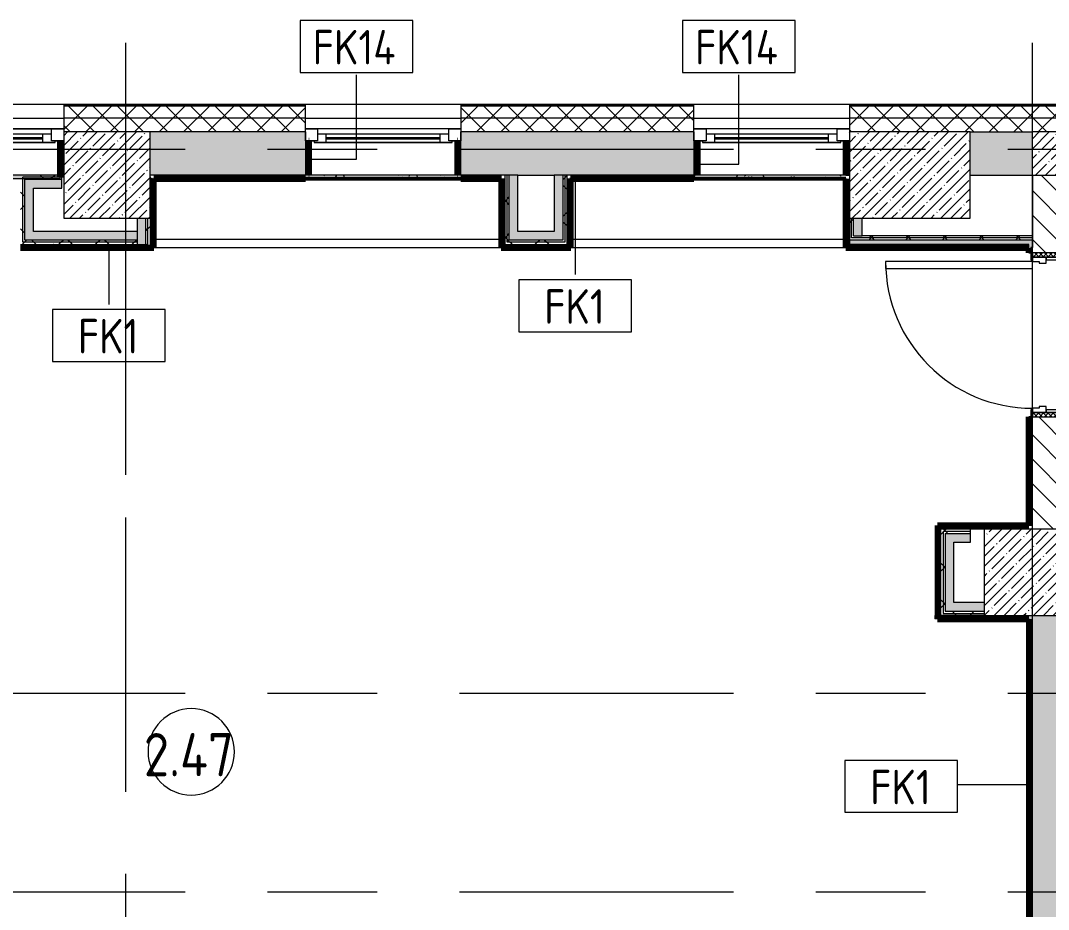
# Model space of a CAD drawing. Header units: millimetres. Extents: x 81731 to 272849, y -8553 to 29000.
# Drawn here: x 115350 to 121303, y 16898 to 22045 of the extents above; entities that cross this region are included whole.
import ezdxf

# ---------------------------------------------------------------- set-up
doc = ezdxf.new("R2010")
doc.units = ezdxf.units.MM
doc.linetypes.add('Осевая', pattern=[3175, 635, -476.25, 1587.5, -476.25])
for name, color, linetype, lineweight in [('A-AREA-IDEN', 7, 'Continuous', 9), ('A-DOOR', 7, 'Continuous', 9), ('A-DOOR-1', 7, 'Continuous', 13), ('A-DOOR-FRAM', 7, 'Continuous', 13), ('A-DOOR-FRAM-1', 7, 'Continuous', 9), ('A-GLAZ', 7, 'Continuous', 9), ('A-GLAZ-1', 7, 'Continuous', 13), ('A-WALL', 7, 'Continuous', 9), ('A-WALL-IDEN', 7, 'Continuous', 9), ('I-WALL', 7, 'Continuous', 9), ('S-COLS', 7, 'Continuous', 9), ('Оси', 7, 'Continuous', 9), ('Оси-2', 7, 'Осевая', 9)]:
    doc.layers.add(name, color=color, linetype=linetype, lineweight=lineweight)
for name, color, linetype, lineweight, true_color in [('A-WALL-1', 7, 'Continuous', 9, 0xc0c0c0), ('A-WALL-2', 7, 'Continuous', 9, 0xff80c0), ('I-WALL-17', 7, 'Continuous', 80, 0xffd2ff), ('I-WALL-4', 7, 'Continuous', 9, 0xc0c0c0), ('I-WALL-7', 7, 'Continuous', 80, 0xff80c0), ('I-WALL-9', 7, 'Continuous', 53, 0xff80c0), ('S-WALL-ANLY', 7, 'Continuous', 13, 0x008040), ('S-WALL-ANLY-1', 7, 'Continuous', 5, 0x008040)]:
    doc.layers.add(name, color=color, linetype=linetype, lineweight=lineweight, true_color=true_color)
doc.styles.add('GOST Common', font='GOST_Common.ttf', dxfattribs={"width": 0.9, "height": 250})
doc.styles.add('GOST Common_1', font='GOST_Common.ttf', dxfattribs={"width": 0.9, "height": 200})
pattern_1 = [(45, (0, 0), (-57.024626, 57.024626), []), (45, (57.025, 0), (-57.024626, 57.024626), [100.806, -20.161, 3.353, -16.808])]
pattern_2 = [(0, (0, 0), (121.92, 30.48), [10.058, -81.382, 10.058, -81.382, -487.68]), (0, (0, 0), (121.92, 30.48), [-182.88, 10.058, -172.822, 10.058, -81.382, -213.36]), (0, (0, 0), (121.92, 30.48), [-457.2, 10.058, -50.902, 10.058, -142.342]), (120, (45.72, 15.24), (-87.356454, 90.345817), [10.058, -81.382, 10.058, -81.382, -487.68]), (120, (45.72, 15.24), (-87.356454, 90.345817), [-182.88, 10.058, -172.822, 10.058, -81.382, -213.36]), (120, (45.72, 15.24), (-87.356454, 90.345817), [-457.2, 10.058, -50.902, 10.058, -142.342]), (240, (60.96, 76.2), (-34.563546, -120.825817), [10.058, -81.382, 10.058, -81.382, -487.68]), (240, (60.96, 76.2), (-34.563546, -120.825817), [-182.88, 10.058, -172.822, 10.058, -81.382, -213.36]), (240, (60.96, 76.2), (-34.563546, -120.825817), [-457.2, 10.058, -50.902, 10.058, -142.342])]
pattern_3 = [(45, (0, 0), (-106.06602, 106.06602), []), (135, (0, 0), (-106.06602, -106.06602), [])]

# ---------------------------------------------------------------- blocks, each defined once
blk = doc.blocks.new('120_Окно_СКБ_1Ст - 120_Окно_СКБ_1Ст 900х2500_h_ с форточкой-V10-План отделки стен 2 этажа в осях 23-33')
at = {"layer": 'A-GLAZ'}
for p, q in [((450, -57), (-450, -57)), ((-330, -107), (330, -107)), ((330, -117), (-330, -117)), ((-430, -127), (-400, -127)), ((400, -127), (430, -127))]:
    blk.add_line(p, q, dxfattribs=at)
at = {"layer": 'A-GLAZ-1'}
for p, q in [((-450, -127), (-450, -57)), ((-450, -57), (-380, -57)), ((-380, -57), (-380, -127)), ((380, -127), (380, -57)), ((380, -57), (450, -57)), ((450, -57), (450, -127)), ((380, -87), (-380, -87)), ((-380, -87), (-380, -127)), ((-330, -137), (-330, -87)), ((330, -137), (330, -87)), ((380, -127), (380, -87)), ((-380, -127), (-450, -127)), ((-380, -127), (-400, -127)), ((-400, -127), (-400, -137)), ((-400, -137), (400, -137)), ((400, -137), (-400, -137)), ((450, -127), (380, -127)), ((400, -127), (380, -127)), ((400, -137), (400, -127))]:
    blk.add_line(p, q, dxfattribs=at)
blk = doc.blocks.new('110_Дверь_СКБ_1Ст_Внутренняя1 - Д-8 950x2100h_охрана-31784688-План отделки стен 2 этажа в осях 23-33')
at = {"layer": 'A-DOOR'}
h = blk.add_hatch(dxfattribs=at)
h.set_pattern_fill('FP_6', color=256, style=0, pattern_type=2)
h.set_pattern_definition([(135, (1826.41, 164.685), (-14.14214, -14.14214), []), (225, (1826.41, 164.685), (14.14214, -14.14214), [])])
h.paths.add_polyline_path([(487.5, 100), (462.5, 100), (462.5, -100), (487.5, -100)])
at = {"layer": 'A-DOOR-FRAM-1'}
h = blk.add_hatch(dxfattribs=at)
h.set_pattern_fill('FP_7', color=256, style=0, pattern_type=2)
h.set_pattern_definition([(45, (-296.384, 164.685), (-14.1421, 14.1421), []), (135, (-296.384, 164.685), (-14.1421, -14.1421), [])])
h.paths.add_polyline_path([(-437.5, 100), (-462.5, 100), (-462.5, -100), (-437.5, -100)])
at = {"layer": 'A-DOOR'}
blk.add_arc((437.5, 100), 850, 90, 180, dxfattribs=at)
at = {"layer": 'A-DOOR-1'}
for p, q in [((437.5, 950), (397.5, 950)), ((397.5, 950), (397.5, 100)), ((437.5, 100), (437.5, 950)), ((397.5, 100), (437.5, 100))]:
    blk.add_line(p, q, dxfattribs=at)
at = {"layer": 'A-DOOR-FRAM'}
for p, q in [((-422.5, 108), (-492.5, 108)), ((-492.5, 108), (-492.5, 100)), ((-492.5, 100), (-422.5, 100)), ((-437.5, 100), (-462.5, 100)), ((-462.5, 100), (-462.5, -100)), ((-412.5, 100), (-437.5, 100)), ((-437.5, 100), (-437.5, 20)), ((-437.5, -100), (-437.5, 100)), ((-422.5, 100), (-437.5, 100)), ((-437.5, 100), (-437.5, 99)), ((-437.5, 99), (-422.5, 99)), ((-422.5, 100), (-422.5, 108)), ((-422.5, 99), (-422.5, 100)), ((-412.5, 60), (-412.5, 100)), ((-402.5, 60), (-412.5, 60)), ((-402.5, 20), (-402.5, 60)), ((437.5, 60), (427.5, 60)), ((427.5, 60), (427.5, 20)), ((437.5, 100), (437.5, 60)), ((462.5, 100), (437.5, 100)), ((517.5, 108), (447.5, 108)), ((447.5, 108), (447.5, 100)), ((462.5, 100), (447.5, 100)), ((447.5, 100), (447.5, 99)), ((447.5, 100), (517.5, 100)), ((447.5, 99), (462.5, 99)), ((462.5, 20), (462.5, 100)), ((487.5, 100), (462.5, 100)), ((462.5, 100), (462.5, -100)), ((462.5, 99), (462.5, 100)), ((487.5, -100), (487.5, 100)), ((517.5, 100), (517.5, 108)), ((-437.5, 20), (-402.5, 20)), ((-422.5, 20), (-437.5, 20)), ((-437.5, 20), (-437.5, -100)), ((-422.5, -100), (-422.5, 20)), ((427.5, 20), (462.5, 20)), ((462.5, 20), (447.5, 20)), ((447.5, 20), (447.5, -100)), ((462.5, -100), (462.5, 20)), ((-422.5, -100), (-492.5, -100)), ((-492.5, -100), (-492.5, -108)), ((-492.5, -108), (-422.5, -108)), ((-462.5, -100), (-437.5, -100)), ((-437.5, -100), (-422.5, -100)), ((-422.5, -108), (-422.5, -100)), ((447.5, -100), (462.5, -100)), ((517.5, -100), (447.5, -100)), ((447.5, -100), (447.5, -108)), ((447.5, -108), (517.5, -108)), ((462.5, -100), (487.5, -100)), ((517.5, -108), (517.5, -100))]:
    blk.add_line(p, q, dxfattribs=at)
blk = doc.blocks.new('120_Окно_СКБ_2Ст_Фрамуга сверху - 120_Окно_СКБ_2Ст_2300х2500_h_ ДОО-23103760-План отделки стен 2 этажа в осях 23-33')
at = {"layer": 'A-GLAZ'}
for p, q in [((1150, -57), (-1150, -57)), ((-1080, -57), (1080, -57)), ((-1030, -107), (470, -107)), ((470, -117), (-1030, -117)), ((640, -107), (1030, -107)), ((1030, -117), (640, -117)), ((-1130, -127), (-1100, -127)), ((540, -127), (570, -127)), ((540, -127), (570, -127)), ((1100, -127), (1130, -127))]:
    blk.add_line(p, q, dxfattribs=at)
at = {"layer": 'A-GLAZ-1'}
for p, q in [((-1150, -127), (-1150, -57)), ((-1150, -57), (-1080, -57)), ((-1080, -57), (-1080, -127)), ((520, -127), (520, -57)), ((520, -57), (590, -57)), ((590, -57), (590, -127)), ((1080, -127), (1080, -57)), ((1080, -57), (1150, -57)), ((1150, -57), (1150, -127)), ((520, -87), (-1080, -87)), ((-1080, -87), (-1080, -127)), ((-1030, -137), (-1030, -87)), ((470, -137), (470, -87)), ((520, -127), (520, -87)), ((1080, -87), (590, -87)), ((590, -87), (590, -127)), ((640, -137), (640, -87)), ((1030, -137), (1030, -87)), ((1080, -127), (1080, -87)), ((-1080, -127), (-1150, -127)), ((-1080, -127), (-1100, -127)), ((-1100, -127), (-1100, -137)), ((-1100, -137), (540, -137)), ((540, -137), (-1100, -137)), ((590, -127), (520, -127)), ((540, -127), (520, -127)), ((540, -137), (540, -127)), ((590, -127), (570, -127)), ((570, -127), (570, -137)), ((570, -137), (1100, -137)), ((1100, -137), (570, -137)), ((1150, -127), (1080, -127)), ((1100, -127), (1080, -127)), ((1100, -137), (1100, -127))]:
    blk.add_line(p, q, dxfattribs=at)
blk = doc.blocks.new('BSC_Колонна _Прямоугольная - 700х500-23282984-План отделки стен 2 этажа в осях 23-33')
at = {"layer": 'S-COLS'}
h = blk.add_hatch(dxfattribs=at)
h.set_pattern_fill('FP_31', color=256, style=0, pattern_type=2)
h.set_pattern_definition([(45, (-120500, -21150), (-57.024626, 57.024626), []), (45, (-120442.975, -21150), (-57.024626, 57.024626), [100.806, -20.161, 3.353, -16.808])])
h.paths.add_polyline_path([(-350, -250), (350, -250), (350, 250), (-350, 250)])
for p, q in [((350, 250), (-350, 250)), ((-350, 250), (-350, -250)), ((350, -250), (350, 250)), ((-350, -250), (350, -250))]:
    blk.add_line(p, q, dxfattribs=at)
blk = doc.blocks.new('BSC_Колонна _Прямоугольная - 500х500-23282985-План отделки стен 2 этажа в осях 23-33')
at = {"layer": 'S-COLS'}
h = blk.add_hatch(dxfattribs=at)
h.set_pattern_fill('FP_32', color=256, style=0, pattern_type=2)
h.set_pattern_definition([(45, (-115850.45, -21150), (-57.024626, 57.024626), []), (45, (-115793.42, -21150), (-57.024626, 57.024626), [100.806, -20.161, 3.353, -16.808])])
h.paths.add_polyline_path([(-250, -250), (250, -250), (250, 250), (-250, 250), (-250, 113)])
for p, q in [((250, 250), (-250, 250)), ((-250, 250), (-250, -250)), ((250, -250), (250, 250)), ((-250, -250), (250, -250))]:
    blk.add_line(p, q, dxfattribs=at)
blk = doc.blocks.new('BSC_Колонна _Прямоугольная - 500х500-V19-План отделки стен 2 этажа в осях 23-33')
at = {"layer": 'S-COLS'}
h = blk.add_hatch(dxfattribs=at)
h.set_pattern_fill('FP_37', color=256, style=0, pattern_type=2)
h.set_pattern_definition([(45, (-121180, -18850), (-57.024626, 57.024626), []), (45, (-121122.975, -18850), (-57.024626, 57.024626), [100.806, -20.161, 3.353, -16.808])])
h.paths.add_polyline_path([(-250, -250), (250, -250), (250, 250), (-250, 250), (-250, -195.4)])
for p, q in [((250, 250), (-250, 250)), ((-250, 250), (-250, -250)), ((250, -250), (250, 250)), ((-250, -250), (250, -250))]:
    blk.add_line(p, q, dxfattribs=at)
blk = doc.blocks.new('Марка_Помещения - Номер-25198446-План отделки стен 2 этажа в осях 23-33')
at = {"layer": 'A-AREA-IDEN'}
for start, end in [(360, 180), (180, 360)]:
    blk.add_arc((0, 0), 2.5, start, end, dxfattribs=at)
blk = doc.blocks.new('М_стена_0001 - Типоразмер_без рамки-25382661-План отделки стен 2 этажа в осях 23-33')
at = {"layer": 'A-WALL-IDEN'}
for p, q in [((3.258, 1.523), (-3.273, 1.523)), ((-3.273, 1.523), (-3.273, -1.477)), ((3.258, -1.477), (3.258, 1.523)), ((-3.273, -1.477), (3.258, -1.477))]:
    blk.add_line(p, q, dxfattribs=at)

msp = doc.modelspace()

# ---------------------------------------------------------------- hatches: boundary and pattern name
at = {"layer": 'A-WALL'}
h = msp.add_hatch(dxfattribs=at)
h.set_pattern_fill('FP_1', color=256, style=0, pattern_type=2)
h.set_pattern_definition([(45, (0, 0), (-70.71068, 70.71068), []), (135, (0, 0), (-70.71068, -70.71068), [])])
h.paths.add_polyline_path([(125080, 21400), (125230, 21400), (125230, 21550), (120150.2, 21550), (120150.2, 21400), (123365.6, 21400)])
h.paths.add_polyline_path([(110436, 21400), (111250, 21400), (111250, 21550), (109950.4, 21550), (109950.4, 21400), (110350, 21400)])
h.paths.add_polyline_path([(109050.4, 21400), (109050.4, 21550), (107750.4, 21550), (107750.4, 21400), (108496.5, 21400)])
h.paths.add_polyline_path([(112150, 21400), (113300.4, 21400), (113300.4, 21550), (112150, 21550)])
h.paths.add_polyline_path([(118840.2, 21400), (119250.2, 21400), (119250.2, 21550), (117900.4, 21550), (117900.4, 21400), (118193.8, 21400)])
h.paths.add_polyline_path([(115600.4, 21400), (117000.4, 21400), (117000.4, 21550), (115600.4, 21550)])
h.paths.add_polyline_path([(102678.2, 21400), (103250.2, 21400), (103250.2, 21550), (102050, 21550), (102050, 21400)])
h.paths.add_polyline_path([(105910.6, 21400), (106850.4, 21400), (106850.4, 21550), (105550.2, 21550), (105550.2, 21400)])
h.paths.add_polyline_path([(100800, 21400), (101150, 21400), (101150, 21550), (96610, 21550), (96610, 21400), (100738.8, 21400)])
h.paths.add_polyline_path([(93304.2, 21400), (93310, 21400), (93310, 21550), (93060, 21550), (93060, 21400)])
at = {"layer": 'I-WALL'}
h = msp.add_hatch(dxfattribs=at)
h.set_pattern_fill('FP_2', color=256, style=0, pattern_type=2)
h.set_pattern_definition(pattern_1)
h.paths.add_polyline_path([(118515.5, 21150), (119250.2, 21150), (119250.2, 21400), (117900.4, 21400), (117900.4, 21150), (118503, 21150)])
h.paths.add_polyline_path([(117000.4, 21150), (117000.4, 21400), (116100.4, 21400), (116100.4, 21150), (116900.8, 21150)])
h.paths.add_polyline_path([(121210, 21150), (121210, 21400), (120850, 21400), (120850, 21150)])
h.paths.add_polyline_path([(108150, 21150), (109050.4, 21150), (109050.4, 21400), (107750.4, 21400), (107750.4, 21150), (107850.1, 21150)])
h.paths.add_polyline_path([(106557.1, 21150), (106850.4, 21150), (106850.4, 21400), (106050, 21400), (106050, 21150)])
h.paths.add_polyline_path([(109950.4, 21150), (110350, 21150), (110350, 21400), (109950.4, 21400), (109950.4, 21263)])
h.paths.add_polyline_path([(113021.9, 21150), (113300.4, 21150), (113300.4, 21400), (112150, 21400), (112150, 21150)])
h.paths.add_polyline_path([(111250, 21150), (111250, 21400), (111050, 21400), (111050, 21150)])
h.paths.add_polyline_path([(100560, 21150), (100580, 21150), (100580, 21400), (100560, 21400)])
h.paths.add_polyline_path([(103250.2, 21150), (103250.2, 21400), (102050, 21400), (102050, 21150), (103001.5, 21150)])
h.paths.add_polyline_path([(101150, 21150), (101150, 21400), (100800, 21400), (100800, 21150), (101137.5, 21150)])
h = msp.add_hatch(dxfattribs=at)
h.set_pattern_fill('FP_2', color=256, style=0, pattern_type=2)
h.set_pattern_definition(pattern_1)
h.paths.add_polyline_path([(121210, 21150), (124830, 21150), (124830, 21400), (121210, 21400)])
h = msp.add_hatch(dxfattribs=at)
h.set_pattern_fill('FP_39', color=256, style=0, pattern_type=2)
h.set_pattern_definition(pattern_2)
h.paths.add_polyline_path([(115600.4, 21140), (115600.4, 21348), (115580.4, 21348), (115580.4, 21140)])
h = msp.add_hatch(dxfattribs=at)
h.set_pattern_fill('FP_39', color=256, style=0, pattern_type=2)
h.set_pattern_definition(pattern_2)
h.paths.add_polyline_path([(117020.4, 21150), (117020.4, 21348), (117000.4, 21348), (117000.4, 21150)])
h = msp.add_hatch(dxfattribs=at)
h.set_pattern_fill('FP_39', color=256, style=0, pattern_type=2)
h.set_pattern_definition(pattern_2)
h.paths.add_polyline_path([(117880.4, 21150), (117900.4, 21150), (117900.4, 21348), (117880.4, 21348)])
h = msp.add_hatch(dxfattribs=at)
h.set_pattern_fill('FP_39', color=256, style=0, pattern_type=2)
h.set_pattern_definition(pattern_2)
h.paths.add_polyline_path([(119270.2, 21150), (119270.2, 21348), (119250.2, 21348), (119250.2, 21150)])
h = msp.add_hatch(dxfattribs=at)
h.set_pattern_fill('FP_39', color=256, style=0, pattern_type=2)
h.set_pattern_definition(pattern_2)
h.paths.add_polyline_path([(120130.2, 21150), (120150, 21150), (120150, 21348), (120130.2, 21348)])
h = msp.add_hatch(dxfattribs=at)
h.set_pattern_fill('FP_39', color=256, style=0, pattern_type=2)
h.set_pattern_definition(pattern_2)
h.paths.add_polyline_path([(111250, 21130), (115580.4, 21130), (115580.4, 21150), (111050, 21150), (111050, 21130), (111071, 21130)])
h = msp.add_hatch(dxfattribs=at)
h.set_pattern_fill('FP_40', color=256, style=0, pattern_type=2)
h.set_pattern_definition(pattern_3)
h.paths.add_polyline_path([(115362.9, 20749), (115362.9, 21150), (115350.4, 21150), (115350.4, 20749)])
h = msp.add_hatch(dxfattribs=at)
h.set_pattern_fill('FP_40', color=256, style=0, pattern_type=2)
h.set_pattern_definition(pattern_3)
h.paths.add_polyline_path([(115590.4, 21137.5), (115590.4, 21150), (115362.9, 21150), (115362.9, 21137.5), (115425.4, 21137.5)])
h = msp.add_hatch(dxfattribs=at)
h.set_pattern_fill('FP_40', color=256, style=0, pattern_type=2)
h.set_pattern_definition(pattern_3)
h.paths.add_polyline_path([(115375.4, 20761.5), (115375.4, 21137.5), (115362.9, 21137.5), (115362.9, 20761.5)])
h = msp.add_hatch(dxfattribs=at)
h.set_pattern_fill('FP_40', color=256, style=0, pattern_type=2)
h.set_pattern_definition(pattern_3)
h.paths.add_polyline_path([(115375.4, 21125), (115590.4, 21125), (115590.4, 21137.5), (115375.4, 21137.5)])
h = msp.add_hatch(dxfattribs=at)
h.set_pattern_fill('FP_39', color=256, style=0, pattern_type=2)
h.set_pattern_definition(pattern_2)
h.paths.add_polyline_path([(118135.5, 21130), (118155.5, 21130), (118155.5, 21150), (116100.4, 21150), (116100.4, 21130), (117547.3, 21130)])
h = msp.add_hatch(dxfattribs=at)
h.set_pattern_fill('FP_40', color=256, style=0, pattern_type=2)
h.set_pattern_definition(pattern_3)
h.paths.add_polyline_path([(118155.5, 20749), (118168, 20749), (118168, 21150), (118155.5, 21150)])
h = msp.add_hatch(dxfattribs=at)
h.set_pattern_fill('FP_40', color=256, style=0, pattern_type=2)
h.set_pattern_definition(pattern_3)
h.paths.add_polyline_path([(118180.5, 20761.5), (118180.5, 21150), (118168, 21150), (118168, 20761.5)])
for points in [[(118180.5, 20774), (118230.5, 20774), (118230.5, 21150), (118180.5, 21150)], [(118440.5, 20824), (118490.5, 20824), (118490.5, 21150), (118440.5, 21150)], [(115375.4, 20774), (115425.4, 20774), (115425.4, 21125), (115375.4, 21125)], [(115425.4, 21075), (115590.4, 21075), (115590.4, 21125), (115425.4, 21125)], [(116075.4, 20749), (116075.4, 20900), (116025.4, 20900), (116025.4, 20749)], [(120225, 20799), (120225, 20900), (120175, 20900), (120175, 20799)], [(115425.4, 20774), (116025.4, 20774), (116025.4, 20824), (115425.4, 20824)], [(118230.5, 20774), (118490.5, 20774), (118490.5, 20824), (118230.5, 20824)], [(120779.7, 20724), (121202, 20724), (121202, 20730), (121210, 20730), (121210, 20774), (120150, 20774), (120150, 20724)], [(120705.6, 19025), (120852, 19025), (120852, 19075), (120705.6, 19075)], [(120705.6, 18625), (120755.6, 18625), (120755.6, 19025), (120705.6, 19025), (120705.6, 18654.6)], [(120930, 18625), (120930, 18675), (120755.6, 18675), (120755.6, 18625), (120779.7, 18625)]]:
    msp.add_hatch(color=256, dxfattribs=at).paths.add_polyline_path(points)
h = msp.add_hatch(dxfattribs=at)
h.set_pattern_fill('FP_40', color=256, style=0, pattern_type=2)
h.set_pattern_definition(pattern_3)
h.paths.add_polyline_path([(118503, 20774), (118503, 21150), (118490.5, 21150), (118490.5, 20774)])
h = msp.add_hatch(dxfattribs=at)
h.set_pattern_fill('FP_40', color=256, style=0, pattern_type=2)
h.set_pattern_definition(pattern_3)
h.paths.add_polyline_path([(118503, 20761.5), (118515.5, 20761.5), (118515.5, 21150), (118503, 21150), (118503, 20774)])
h = msp.add_hatch(dxfattribs=at)
h.set_pattern_fill('FP_39', color=256, style=0, pattern_type=2)
h.set_pattern_definition(pattern_2)
h.paths.add_polyline_path([(119486.7, 21130), (120130.2, 21130), (120130.2, 21150), (118515.5, 21150), (118515.5, 21130), (118840.2, 21130)])
h = msp.add_hatch(dxfattribs=at)
h.set_pattern_fill('FP_39', color=256, style=0, pattern_type=2)
h.set_pattern_definition(pattern_2)
h.paths.add_polyline_path([(120130.2, 20799), (120150.2, 20799), (120150, 21150), (120130.2, 21150), (120130.2, 20900)])
h = msp.add_hatch(dxfattribs=at)
h.set_pattern_fill('FP_4', color=256, style=0, pattern_type=2)
h.set_pattern_definition([(135, (0, 0), (-70.71068, -70.71068), [])])
h.paths.add_polyline_path([(121210, 19100), (121410, 19100), (121410, 19750), (121210, 19750), (121210, 19120)])
h.paths.add_polyline_path([(121410, 20700), (121410, 21150), (121210, 21150), (121210, 20700)])
h = msp.add_hatch(dxfattribs=at)
h.set_pattern_fill('FP_39', color=256, style=0, pattern_type=2)
h.set_pattern_definition(pattern_2)
h.paths.add_polyline_path([(116120.4, 20729), (116120.4, 21130), (116100.4, 21130), (116100.4, 20729)])
h = msp.add_hatch(dxfattribs=at)
h.set_pattern_fill('FP_39', color=256, style=0, pattern_type=2)
h.set_pattern_definition(pattern_2)
h.paths.add_polyline_path([(118135.5, 20729), (118155.5, 20729), (118155.5, 21130), (118135.5, 21130), (118135.5, 20741.3)])
h = msp.add_hatch(dxfattribs=at)
h.set_pattern_fill('FP_39', color=256, style=0, pattern_type=2)
h.set_pattern_definition(pattern_2)
h.paths.add_polyline_path([(118515.5, 20749), (118535.5, 20749), (118535.5, 21130), (118515.5, 21130)])
h = msp.add_hatch(dxfattribs=at)
h.set_pattern_fill('FP_40', color=256, style=0, pattern_type=2)
h.set_pattern_definition(pattern_3)
h.paths.add_polyline_path([(116075.4, 20729), (116087.9, 20729), (116087.9, 20900), (116075.4, 20900), (116075.4, 20741.3)])
h = msp.add_hatch(dxfattribs=at)
h.set_pattern_fill('FP_40', color=256, style=0, pattern_type=2)
h.set_pattern_definition(pattern_3)
h.paths.add_polyline_path([(116100.4, 20729), (116100.4, 20900), (116087.9, 20900), (116087.9, 20729)])
h = msp.add_hatch(dxfattribs=at)
h.set_pattern_fill('FP_40', color=256, style=0, pattern_type=2)
h.set_pattern_definition(pattern_3)
h.paths.add_polyline_path([(120162.5, 20786.5), (120162.5, 20900), (120150, 20900), (120150, 20786.5)])
h = msp.add_hatch(dxfattribs=at)
h.set_pattern_fill('FP_40', color=256, style=0, pattern_type=2)
h.set_pattern_definition(pattern_3)
h.paths.add_polyline_path([(120175, 20799), (120175, 20900), (120162.5, 20900), (120162.5, 20799)])
h = msp.add_hatch(dxfattribs=at)
h.set_pattern_fill('FP_40', color=256, style=0, pattern_type=2)
h.set_pattern_definition(pattern_3)
h.paths.add_polyline_path([(120779.7, 20774), (121210, 20774), (121210, 20786.5), (120150, 20786.5), (120150, 20774)])
h = msp.add_hatch(dxfattribs=at)
h.set_pattern_fill('FP_40', color=256, style=0, pattern_type=2)
h.set_pattern_definition(pattern_3)
h.paths.add_polyline_path([(120162.5, 20786.5), (121210, 20786.5), (121210, 20799), (120162.5, 20799)])
h = msp.add_hatch(dxfattribs=at)
h.set_pattern_fill('FP_39', color=256, style=0, pattern_type=2)
h.set_pattern_definition(pattern_2)
h.paths.add_polyline_path([(116075.4, 20729), (116075.4, 20749), (115350.4, 20749), (115350.4, 20729), (115607.8, 20729)])
h = msp.add_hatch(dxfattribs=at)
h.set_pattern_fill('FP_40', color=256, style=0, pattern_type=2)
h.set_pattern_definition(pattern_3)
h.paths.add_polyline_path([(115425.4, 20749), (116025.4, 20749), (116025.4, 20761.5), (115362.9, 20761.5), (115362.9, 20749)])
h = msp.add_hatch(dxfattribs=at)
h.set_pattern_fill('FP_40', color=256, style=0, pattern_type=2)
h.set_pattern_definition(pattern_3)
h.paths.add_polyline_path([(115375.4, 20761.5), (116025.4, 20761.5), (116025.4, 20774), (115375.4, 20774)])
h = msp.add_hatch(dxfattribs=at)
h.set_pattern_fill('FP_39', color=256, style=0, pattern_type=2)
h.set_pattern_definition(pattern_2)
h.paths.add_polyline_path([(118535.5, 20729), (118535.5, 20749), (118155.5, 20749), (118155.5, 20729), (118193.8, 20729)])
h = msp.add_hatch(dxfattribs=at)
h.set_pattern_fill('FP_40', color=256, style=0, pattern_type=2)
h.set_pattern_definition(pattern_3)
h.paths.add_polyline_path([(118230.5, 20749), (118515.5, 20749), (118515.5, 20761.5), (118168, 20761.5), (118168, 20749), (118193.8, 20749)])
h = msp.add_hatch(dxfattribs=at)
h.set_pattern_fill('FP_40', color=256, style=0, pattern_type=2)
h.set_pattern_definition(pattern_3)
h.paths.add_polyline_path([(118230.5, 20761.5), (118503, 20761.5), (118503, 20774), (118180.5, 20774), (118180.5, 20761.5), (118193.8, 20761.5)])
h = msp.add_hatch(dxfattribs=at)
h.set_pattern_fill('FP_39', color=256, style=0, pattern_type=2)
h.set_pattern_definition(pattern_2)
h.paths.add_polyline_path([(121190, 20729), (121190, 20749), (120150.2, 20749), (120150.2, 20729), (120779.7, 20729)])
h = msp.add_hatch(dxfattribs=at)
h.set_pattern_fill('FP_39', color=256, style=0, pattern_type=2)
h.set_pattern_definition(pattern_2)
h.paths.add_polyline_path([(121210, 19120), (121210, 19720), (121202, 19720), (121202, 19750), (121190, 19750), (121190, 19120)])
h.paths.add_polyline_path([(121190, 20700), (121202, 20700), (121202, 20724), (121190, 20724)])
h = msp.add_hatch(dxfattribs=at)
h.set_pattern_fill('FP_39', color=256, style=0, pattern_type=2)
h.set_pattern_definition(pattern_2)
h.paths.add_polyline_path([(120660.6, 18600), (120680.6, 18600), (120680.6, 19121), (120659.6, 19120), (120660.6, 18654.6)])
h = msp.add_hatch(dxfattribs=at)
h.set_pattern_fill('FP_39', color=256, style=0, pattern_type=2)
h.set_pattern_definition(pattern_2)
h.paths.add_polyline_path([(120779.7, 19100), (121210, 19100), (121210, 19120), (120680.6, 19120), (120680.6, 19100)])
h = msp.add_hatch(dxfattribs=at)
h.set_pattern_fill('FP_40', color=256, style=0, pattern_type=2)
h.set_pattern_definition(pattern_3)
h.paths.add_polyline_path([(120680.6, 19087.5), (120852, 19087.5), (120852, 19100), (120680.6, 19100)])
h = msp.add_hatch(dxfattribs=at)
h.set_pattern_fill('FP_40', color=256, style=0, pattern_type=2)
h.set_pattern_definition(pattern_3)
h.paths.add_polyline_path([(120693.1, 18600), (120693.1, 19087.5), (120680.6, 19087.5), (120680.6, 18600)])
h = msp.add_hatch(dxfattribs=at)
h.set_pattern_fill('FP_40', color=256, style=0, pattern_type=2)
h.set_pattern_definition(pattern_3)
h.paths.add_polyline_path([(120852, 19075), (120852, 19087.5), (120693.1, 19087.5), (120693.1, 19075), (120779.7, 19075)])
h = msp.add_hatch(dxfattribs=at)
h.set_pattern_fill('FP_40', color=256, style=0, pattern_type=2)
h.set_pattern_definition(pattern_3)
h.paths.add_polyline_path([(120705.6, 18612.5), (120705.6, 19075), (120693.1, 19075), (120693.1, 18612.5)])
h = msp.add_hatch(dxfattribs=at)
h.set_pattern_fill('FP_39', color=256, style=0, pattern_type=2)
h.set_pattern_definition(pattern_2)
h.paths.add_polyline_path([(120779.7, 18580), (121190, 18580), (121190, 18600), (120660.6, 18600), (120660.6, 18580)])
h = msp.add_hatch(dxfattribs=at)
h.set_pattern_fill('FP_40', color=256, style=0, pattern_type=2)
h.set_pattern_definition(pattern_3)
h.paths.add_polyline_path([(120755.6, 18600), (120930, 18600), (120930, 18612.5), (120693.1, 18612.5), (120693.1, 18600)])
h = msp.add_hatch(dxfattribs=at)
h.set_pattern_fill('FP_40', color=256, style=0, pattern_type=2)
h.set_pattern_definition(pattern_3)
h.paths.add_polyline_path([(120755.6, 18612.5), (120930, 18612.5), (120930, 18625), (120705.6, 18625), (120705.6, 18612.5)])
h = msp.add_hatch(dxfattribs=at)
h.set_pattern_fill('FP_39', color=256, style=0, pattern_type=2)
h.set_pattern_definition(pattern_2)
h.paths.add_polyline_path([(121190, 13920), (121210, 13920), (121210, 18600), (121190, 18600), (121190, 14481)])
h = msp.add_hatch(dxfattribs=at)
h.set_pattern_fill('FP_2', color=256, style=0, pattern_type=2)
h.set_pattern_definition(pattern_1)
h.paths.add_polyline_path([(121210, 10600), (121430, 10600), (121430, 10825), (121210, 10825), (121210, 10770)])
h.paths.add_polyline_path([(121430, 12225), (121430, 13400), (121210, 13400), (121210, 12225), (121380, 12225)])
h.paths.add_polyline_path([(121210, 13900), (121430, 13900), (121430, 18600), (121210, 18600), (121210, 13920)])

# ---------------------------------------------------------------- linework, layer by layer
at = {"layer": 'A-WALL'}
for p, q in [((117000.4, 21553), (115600.4, 21553)), ((117000.4, 21550), (115600.4, 21550)), ((119250.2, 21553), (117900.4, 21553)), ((119250.2, 21550), (117900.4, 21550)), ((125233, 21553), (120150.2, 21553)), ((125230, 21550), (120150.2, 21550)), ((117000.4, 21400), (116100.4, 21400)), ((119250.2, 21400), (117900.4, 21400)), ((120850, 21400), (121210, 21400)), ((115362.9, 20761.5), (115362.9, 21137.5)), ((115590.4, 21137.5), (115362.9, 21137.5)), ((118230.5, 21150), (118155.5, 21150)), ((118168, 20761.5), (118168, 21150)), ((118180.5, 20774), (118180.5, 21150)), ((118515.5, 21150), (118440.5, 21150)), ((118490.5, 21150), (118490.5, 20774)), ((118503, 21150), (118503, 20761.5)), ((121210, 21150), (124830, 21150)), ((115375.4, 20774), (115375.4, 21125)), ((115590.4, 21125), (115375.4, 21125)), ((116120.4, 20729), (116120.4, 21130)), ((116075.4, 20729), (116075.4, 20900)), ((116087.9, 20729), (116087.9, 20900)), ((120162.5, 20786.5), (120162.5, 20900)), ((120175, 20799), (120175, 20900)), ((120150, 20799), (120150.2, 20799)), ((121210, 20786.5), (120162.5, 20786.5)), ((120175, 20799), (120225, 20799)), ((116025.4, 20761.5), (115362.9, 20761.5)), ((116025.4, 20774), (115375.4, 20774)), ((116025.4, 20749), (116075.4, 20749)), ((118503, 20761.5), (118168, 20761.5)), ((118490.5, 20774), (118180.5, 20774)), ((121210, 20774), (120150, 20774)), ((120150.2, 20729), (121190, 20729)), ((121202, 20724), (121189, 20724)), ((121210, 19100), (121210, 19720)), ((120680.6, 19120), (120680.6, 19121)), ((121190, 19120), (121189, 19120)), ((120659.6, 19094), (120660.6, 19094)), ((120660.6, 19094), (120660.6, 18600)), ((120693.1, 19087.5), (120693.1, 18612.5)), ((120693.1, 19087.5), (120852, 19087.5)), ((120705.6, 19075), (120705.6, 18625)), ((120705.6, 19075), (120852, 19075)), ((120693.1, 18612.5), (120930, 18612.5)), ((120705.6, 18625), (120930, 18625)), ((121190, 18580), (121190, 18579)), ((121210, 13900), (121210, 18600))]:
    msp.add_line(p, q, dxfattribs=at)
at = {"layer": 'A-WALL-1'}
for p, q in [((120150.2, 21558), (109950.4, 21558)), ((115600.4, 21558), (115600.4, 21400)), ((117000.4, 21400), (117000.4, 21558)), ((117900.4, 21558), (117900.4, 21400)), ((119250.2, 21400), (119250.2, 21558)), ((125238, 21558), (120150.2, 21558)), ((120150.2, 21558), (120150.2, 21400))]:
    msp.add_line(p, q, dxfattribs=at)
at = {"layer": 'A-WALL-2'}
for p, q in [((116121.4, 21130), (116120.4, 21130)), ((120680.6, 19120), (121189, 19120)), ((121190, 13920), (121190, 18579))]:
    msp.add_line(p, q, dxfattribs=at)
at = {"layer": 'A-WALL-IDEN'}
for p, q in [((117295.9, 21242.9), (117295.9, 21731)), ((119510.5, 21214), (119510.5, 21731)), ((117035.7, 21242.9), (117295.9, 21242.9)), ((119285, 21214), (119510.5, 21214)), ((118562.4, 21129.5), (118562.4, 20573.7)), ((115861.9, 20716.7), (115861.9, 20401.7)), ((121189.5, 17619.2), (120777, 17619.2))]:
    msp.add_line(p, q, dxfattribs=at)
at = {"layer": 'I-WALL-17'}
for p, q in [((115580.4, 21348), (115579.4, 21348)), ((115579.4, 21348), (115579.4, 21140)), ((115580.4, 21140), (115580.4, 21348)), ((117021.4, 21348), (117020.4, 21348)), ((117020.4, 21348), (117020.4, 21150)), ((117021.4, 21150), (117021.4, 21348)), ((117880.4, 21348), (117879.4, 21348)), ((117879.4, 21348), (117879.4, 21150)), ((117880.4, 21150), (117880.4, 21348)), ((119271.2, 21348), (119270.2, 21348)), ((119270.2, 21348), (119270.2, 21150)), ((119271.2, 21150), (119271.2, 21348)), ((120130.2, 21348), (120129.2, 21348)), ((120129.2, 21348), (120129.2, 21150)), ((120130.2, 21150), (120130.2, 21348)), ((115579.4, 21140), (115580.4, 21140)), ((117020.4, 21150), (117021.4, 21150)), ((117879.4, 21150), (117880.4, 21150)), ((119270.2, 21150), (119271.2, 21150)), ((120129.2, 21150), (120130.2, 21150))]:
    msp.add_line(p, q, dxfattribs=at)
at = {"layer": 'I-WALL-4'}
for p, q in [((117000.4, 21400), (117000.4, 21150)), ((117900.4, 21150), (117900.4, 21400)), ((119250.2, 21400), (119250.2, 21150)), ((125080, 21400), (121210, 21400)), ((115600.4, 21348), (115580.4, 21348)), ((117020.4, 21348), (117000.4, 21348)), ((117900.4, 21348), (117880.4, 21348)), ((119270.2, 21348), (119250.2, 21348)), ((120150, 21348), (120130.2, 21348)), ((115590.4, 21150), (111250, 21150)), ((115580.4, 21130), (115580.4, 21140)), ((115580.4, 21140), (115600.4, 21140)), ((115590.4, 21075), (115590.4, 21150)), ((118155.5, 21150), (116100.4, 21150)), ((118155.5, 21150), (118155.5, 20749)), ((118230.5, 21150), (118440.5, 21150)), ((118230.5, 20824), (118230.5, 21150)), ((118440.5, 21150), (118440.5, 20824)), ((120129.2, 21150), (118515.5, 21150)), ((118515.5, 20749), (118515.5, 21150)), ((120130.2, 21150), (120150, 21150)), ((120850, 21150), (121210, 21150)), ((121210, 21150), (121210, 20730)), ((111250, 21130), (115580.4, 21130)), ((115425.4, 20824), (115425.4, 21075)), ((115425.4, 21075), (115590.4, 21075)), ((117000.4, 21130), (117900.4, 21130)), ((119250.2, 21130), (120130.2, 21130)), ((120130.2, 21130), (120130.2, 21129)), ((116025.4, 20900), (116025.4, 20749)), ((116100.4, 20900), (116100.4, 20749)), ((120150, 20900), (120150, 20724)), ((120150.2, 20799), (120150.2, 20900)), ((120225, 20799), (120225, 20900)), ((116025.4, 20824), (115425.4, 20824)), ((116120.4, 20779), (118135.5, 20779)), ((118440.5, 20824), (118230.5, 20824)), ((118536.5, 20779), (120130.2, 20779)), ((120130.2, 20799), (120150, 20799)), ((121210, 20799), (120225, 20799)), ((121210, 20730), (121210, 20799)), ((115350.4, 20749), (116025.4, 20749)), ((118135.5, 20729), (116120.4, 20729)), ((118155.5, 20749), (118515.5, 20749)), ((120130.2, 20729), (118536.5, 20729)), ((120150, 20724), (121189, 20724)), ((121190, 20749), (120150.2, 20749)), ((120150.2, 20749), (120150.2, 20729)), ((121190, 20729), (121190, 20749)), ((121190, 20700), (121202, 20700)), ((121202, 19750), (121190, 19750)), ((120680.6, 18600), (120680.6, 19100)), ((120930, 19100), (120680.6, 19100)), ((120852, 19025), (120852, 19100)), ((120755.6, 18675), (120755.6, 19025)), ((120755.6, 19025), (120852, 19025)), ((120930, 18675), (120755.6, 18675)), ((120930, 18600), (120680.6, 18600))]:
    msp.add_line(p, q, dxfattribs=at)
at = {"layer": 'I-WALL-7'}
for p, q in [((117000.4, 21130), (116121.4, 21130)), ((116121.4, 20728), (116121.4, 21129)), ((116121.4, 21129), (117000.4, 21129)), ((117000.4, 21129), (117000.4, 21130)), ((118135.5, 21130), (117900.4, 21130)), ((117900.4, 21130), (117900.4, 21129)), ((117900.4, 21129), (118134.5, 21129)), ((118134.5, 21129), (118134.5, 20728)), ((118135.5, 20729), (118135.5, 21130)), ((119250.2, 21130), (118535.5, 21130)), ((118535.5, 21130), (118535.5, 20729)), ((118536.5, 21129), (119250.2, 21129)), ((118536.5, 20728), (118536.5, 21129)), ((119250.2, 21129), (119250.2, 21130)), ((120129.2, 21129), (120129.2, 20728)), ((120130.2, 21129), (120129.2, 21129)), ((120130.2, 20729), (120130.2, 21129)), ((115349.4, 20728), (116121.4, 20728)), ((116120.4, 20729), (115350.4, 20729)), ((118134.5, 20728), (118536.5, 20728)), ((118535.5, 20729), (118135.5, 20729)), ((120129.2, 20728), (121190, 20728)), ((120150.2, 20729), (120130.2, 20729)), ((121189, 20724), (121189, 20700)), ((121190, 20728), (121190, 20729)), ((121190, 20700), (121190, 20724)), ((121189, 20700), (121190, 20700)), ((121189, 19750), (121189, 19121)), ((121190, 19750), (121189, 19750)), ((121190, 19120), (121190, 19750)), ((121189, 19121), (120659.6, 19121)), ((120659.6, 19121), (120659.6, 18579)), ((120659.6, 18579), (121189, 18579)), ((120660.6, 18580), (120660.6, 18600)), ((121190, 18580), (120660.6, 18580)), ((121189, 18579), (121189, 13921))]:
    msp.add_line(p, q, dxfattribs=at)
at = {"layer": 'I-WALL-9'}
for p, q in [((117900.4, 21129), (117000.4, 21129)), ((120129.2, 21129), (119250.2, 21129))]:
    msp.add_line(p, q, dxfattribs=at)
at = {"layer": 'S-WALL-ANLY'}
for p, q in [((113300.4, 21479), (115600.4, 21479)), ((117000.4, 21479), (117900.4, 21479)), ((119250.2, 21479), (120150.2, 21479))]:
    msp.add_line(p, q, dxfattribs=at)
at = {"layer": 'S-WALL-ANLY-1'}
for p, q in [((117000.4, 21479), (115600.4, 21479)), ((119250.2, 21479), (117900.4, 21479)), ((125159, 21479), (120150.2, 21479))]:
    msp.add_line(p, q, dxfattribs=at)
at = {"layer": 'Оси'}
for p, q in [((115960, 19415.1), (115960, 21915.1)), ((121210, 19415.1), (121210, 21915.1))]:
    msp.add_line(p, q, dxfattribs=at)
at = {"layer": 'Оси-2'}
for p, q in [((85030.7, 21300), (122580, 21300)), ((115960, 593.7), (115960, 19415.1)), ((121210, 593.7), (121210, 19415.1)), ((85030.7, 18150), (122760, 18150)), ((85030.7, 17000), (122760, 17000))]:
    msp.add_line(p, q, dxfattribs=at)

# ---------------------------------------------------------------- block references
at = {"layer": 'A-AREA-IDEN', "xscale": 99.99999999999993, "yscale": 99.99999999999993, "zscale": 99.99999999999993}
msp.add_blockref('Марка_Помещения - Номер-25198446-План отделки стен 2 этажа в осях 23-33', (116338.9, 17810.7), dxfattribs=at)
at = {"layer": 'A-DOOR', "rotation": 89.99999999999991}
msp.add_blockref('110_Дверь_СКБ_1Ст_Внутренняя1 - Д-8 950x2100h_охрана-31784688-План отделки стен 2 этажа в осях 23-33', (121310, 20212.5), dxfattribs=at)
at = {"layer": 'A-GLAZ'}
for name, p in [('120_Окно_СКБ_2Ст_Фрамуга сверху - 120_Окно_СКБ_2Ст_2300х2500_h_ ДОО-23103760-План отделки стен 2 этажа в осях 23-33', (114450.4, 21475)), ('120_Окно_СКБ_1Ст - 120_Окно_СКБ_1Ст 900х2500_h_ с форточкой-V10-План отделки стен 2 этажа в осях 23-33', (117450.4, 21475)), ('120_Окно_СКБ_1Ст - 120_Окно_СКБ_1Ст 900х2500_h_ с форточкой-V10-План отделки стен 2 этажа в осях 23-33', (119700.2, 21475))]:
    msp.add_blockref(name, p, dxfattribs=at)
at = {"layer": 'A-WALL-IDEN', "xscale": 99.99999999999993, "yscale": 99.99999999999993, "zscale": 99.99999999999993}
for p in [(117296.7, 21892.6), (119511.3, 21892.6), (118563.2, 20391.2), (115862.7, 20219.2), (120451.2, 17608.7)]:
    msp.add_blockref('М_стена_0001 - Типоразмер_без рамки-25382661-План отделки стен 2 этажа в осях 23-33', p, dxfattribs=at)
at = {"layer": 'S-COLS'}
for name, p in [('BSC_Колонна _Прямоугольная - 500х500-23282985-План отделки стен 2 этажа в осях 23-33', (115850.4, 21150)), ('BSC_Колонна _Прямоугольная - 700х500-23282984-План отделки стен 2 этажа в осях 23-33', (120500, 21150)), ('BSC_Колонна _Прямоугольная - 500х500-V19-План отделки стен 2 этажа в осях 23-33', (121180, 18850))]:
    msp.add_blockref(name, p, dxfattribs=at)

# ---------------------------------------------------------------- texts
at = {"layer": 'A-AREA-IDEN', "insert": (116064.2, 17919.3), "char_height": 250, "width": 685.443, "attachment_point": 1, "style": 'GOST Common'}
msp.add_mtext('2.47', dxfattribs=at)
at = {"layer": 'A-WALL-IDEN', "char_height": 200, "attachment_point": 1, "style": 'GOST Common_1'}
for s, insert, width in [('FK14', (117042.2, 21990.6), 627.721), ('FK14', (119256.8, 21990.6), 627.721), ('FK1', (118383, 20489.2), 447.342), ('FK1', (115682.4, 20317.2), 447.342), ('FK1', (120271, 17706.7), 447.342)]:
    msp.add_mtext(s, dxfattribs=dict(at, insert=insert, width=width))

doc.saveas('drawing.dxf')
